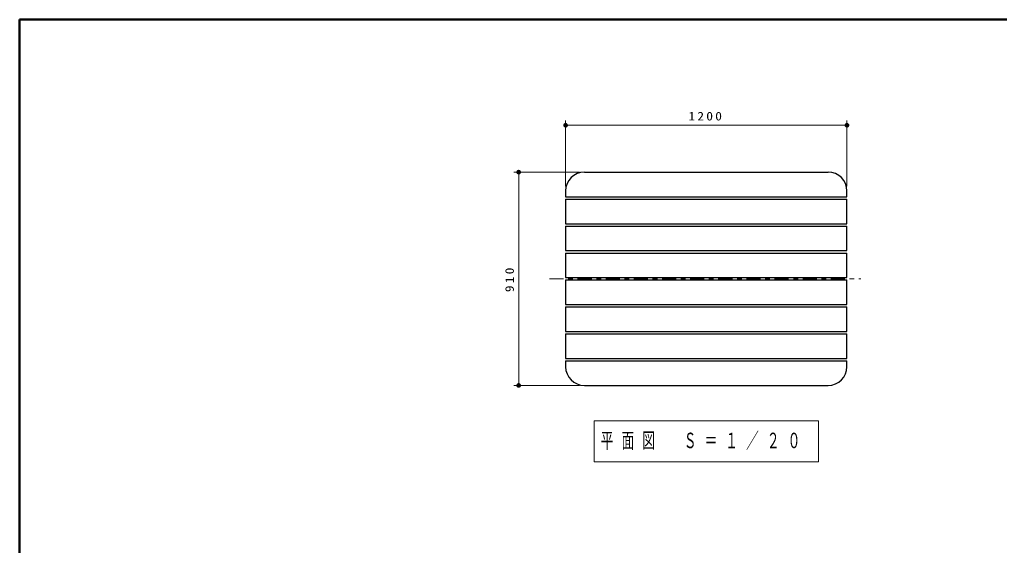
# Model space of a CAD drawing. Units: millimetres on the paper, scale 1:20. Extents: x -385 to 0, y 0 to 267.
# Drawn here: x -385 to -176.1, y 154.8 to 267 of the extents above; entities that cross this region are included whole.
import ezdxf

# ---------------------------------------------------------------- set-up
doc = ezdxf.new("R2010")
doc.units = ezdxf.units.MM
doc.linetypes.add('USER2', pattern=[6, 3, -1, 1, -1])
doc.layers.add('LY_1', color=7, linetype='Continuous', lineweight=25)
doc.layers.add('LY_2', color=7, linetype='Continuous', lineweight=13)
doc.styles.add('ＭＳ ゴシック', font='')
doc.styles.get('ＭＳ ゴシック').set_extended_font_data('MS Gothic')

# ---------------------------------------------------------------- blocks, each defined once
blk = doc.blocks.new('filled_dot')
at = {"color": 0, "linetype": 'Continuous', "lineweight": -2, "const_width": 1.25}
blk.add_lwpolyline([(-0.625, 0, 1), (0.625, 0, 1)], format="xyb", close=True, dxfattribs=at)

msp = doc.modelspace()

# ---------------------------------------------------------------- linework, layer by layer
at = {"layer": 'LY_1', "lineweight": 13}
for p, q in [((-268.577, 231.457), (-268.577, 245.457)), ((-268.577, 244.457), (-208.577, 244.457)), ((-208.577, 231.457), (-208.577, 245.457)), ((-265.577, 234.457), (-279.577, 234.457)), ((-278.577, 188.957), (-278.577, 234.457)), ((-265.577, 188.957), (-279.577, 188.957)), ((-262.477, 181.431), (-262.477, 172.631)), ((-214.677, 181.431), (-262.477, 181.431)), ((-214.677, 172.631), (-214.677, 181.431)), ((-262.477, 172.631), (-214.677, 172.631))]:
    msp.add_line(p, q, dxfattribs=at)
at = {"layer": 'LY_1', "color": 21}
for p, q in [((-264.577, 234.457), (-212.577, 234.457)), ((-268.577, 230.457), (-268.577, 229.207)), ((-208.577, 229.207), (-208.577, 230.457)), ((-268.577, 229.207), (-208.577, 229.207)), ((-268.577, 228.707), (-208.577, 228.707)), ((-268.577, 228.707), (-268.577, 223.457)), ((-208.577, 223.457), (-208.577, 228.707)), ((-268.577, 223.457), (-208.577, 223.457)), ((-268.577, 222.957), (-208.577, 222.957)), ((-268.577, 222.957), (-268.577, 217.707)), ((-208.577, 217.707), (-208.577, 222.957)), ((-268.577, 217.707), (-208.577, 217.707)), ((-268.577, 217.207), (-208.577, 217.207)), ((-268.577, 217.207), (-268.577, 211.957)), ((-208.577, 211.957), (-208.577, 217.207)), ((-268.577, 211.957), (-208.577, 211.957)), ((-268.577, 211.457), (-208.577, 211.457)), ((-268.577, 211.457), (-268.577, 206.207)), ((-208.577, 206.207), (-208.577, 211.457)), ((-268.577, 206.207), (-208.577, 206.207)), ((-268.577, 205.707), (-208.577, 205.707)), ((-268.577, 205.707), (-268.577, 200.457)), ((-208.577, 200.457), (-208.577, 205.707)), ((-268.577, 200.457), (-208.577, 200.457)), ((-268.577, 199.957), (-208.577, 199.957)), ((-268.577, 199.957), (-268.577, 194.707)), ((-208.577, 194.707), (-208.577, 199.957)), ((-268.577, 194.707), (-208.577, 194.707)), ((-268.577, 194.207), (-208.577, 194.207)), ((-268.577, 194.207), (-268.577, 192.957)), ((-208.577, 192.957), (-208.577, 194.207)), ((-264.577, 188.957), (-212.577, 188.957))]:
    msp.add_line(p, q, dxfattribs=at)
at = {"layer": 'LY_1', "linetype": 'USER2', "lineweight": 13}
msp.add_line((-272.012, 211.707), (-205.623, 211.707), dxfattribs=at)
at = {"layer": 'LY_1', "color": 21}
for centre, start, end in [((-264.577, 230.457), 90, 180), ((-212.577, 230.457), 0, 90), ((-264.577, 192.957), 180, 270), ((-212.577, 192.957), 270, 0)]:
    msp.add_arc(centre, 4, start, end, dxfattribs=at)
at = {"layer": 'LY_2', "lineweight": 50}
for p, q in [((-385, 267), (-385, 0)), ((0, 267), (-385, 267))]:
    msp.add_line(p, q, dxfattribs=at)

# ---------------------------------------------------------------- block references
at = {"layer": 'LY_1', "lineweight": 13, "xscale": 0.4, "yscale": 0.4}
msp.add_blockref('filled_dot', (-268.577, 244.457), dxfattribs=at)
for p, rotation in [((-208.577, 244.457), 180), ((-278.577, 234.457), 270), ((-278.577, 188.957), 90)]:
    msp.add_blockref('filled_dot', p, dxfattribs=dict(at, rotation=rotation))

# ---------------------------------------------------------------- texts
at = {"layer": 'LY_1', "style": 'ＭＳ ゴシック'}
for s, insert, char_height, attachment_point in [('\\T1.33;\\W1.15;1200', (-238.577, 245.457), 1.833, 8), ('\\T1.64;\\W0.6;平面図\u3000Ｓ＝１／２０', (-261.077, 177.031), 3.299, 4)]:
    msp.add_mtext(s, dxfattribs=dict(at, insert=insert, char_height=char_height, attachment_point=attachment_point))
at = {"layer": 'LY_1', "insert": (-279.577, 211.707), "char_height": 1.833, "attachment_point": 8, "rotation": 90, "style": 'ＭＳ ゴシック'}
msp.add_mtext('\\T1.33;\\W1.15;910', dxfattribs=at)

doc.saveas('drawing.dxf')
